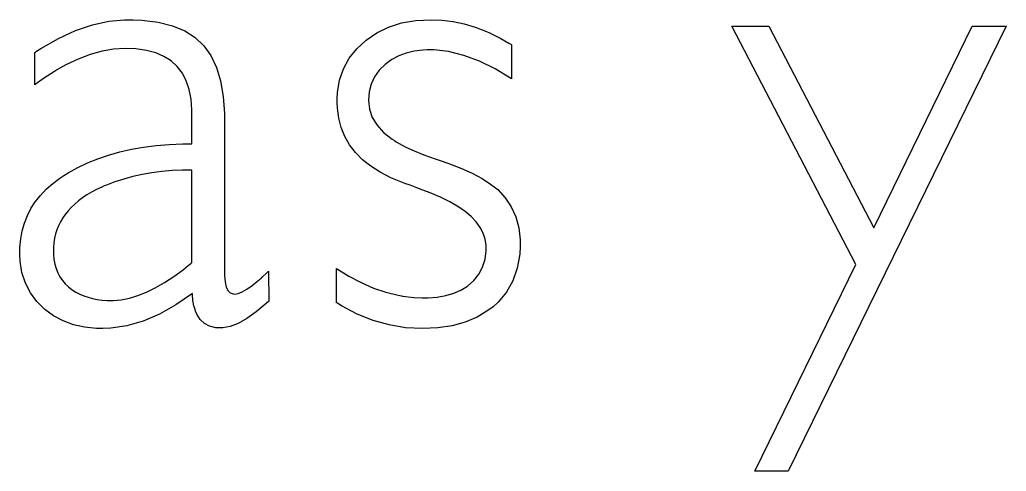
# Model space of a CAD drawing. Header units: millimetres. Extents: x 2232 to 85269, y -3593 to 5869.
# Drawn here: x 55416.51 to 55435.89, y -1559.26 to -1550.39 of the extents above; entities that cross this region are included whole.
import ezdxf

# ---------------------------------------------------------------- set-up
doc = ezdxf.new("R2010")
doc.units = ezdxf.units.MM
doc.layers.add('Standart', color=7, linetype='Continuous')

msp = doc.modelspace()

# ---------------------------------------------------------------- linework, layer by layer
at = {"layer": 'Standart', "color": 159, "linetype": 'Continuous', "lineweight": -3}
for points in [[(55417.938, -1550.492), (55418.259, -1550.421)], [(55418.259, -1550.421), (55418.572, -1550.391)], [(55418.572, -1550.391), (55418.741, -1550.392)], [(55418.741, -1550.392), (55418.913, -1550.4)], [(55418.913, -1550.4), (55419.23, -1550.439)], [(55419.23, -1550.439), (55419.51, -1550.508)], [(55423.757, -1550.534), (55424.012, -1550.454)], [(55424.012, -1550.454), (55424.29, -1550.406)], [(55424.29, -1550.406), (55424.591, -1550.39)], [(55424.591, -1550.39), (55424.806, -1550.4)], [(55424.806, -1550.4), (55425.023, -1550.427)], [(55425.023, -1550.427), (55425.241, -1550.474)], [(55425.241, -1550.474), (55425.46, -1550.539)], [(55417.273, -1550.759), (55417.61, -1550.605)], [(55417.61, -1550.605), (55417.938, -1550.492)], [(55419.51, -1550.508), (55419.753, -1550.609)], [(55419.753, -1550.609), (55419.959, -1550.739)], [(55423.314, -1550.789), (55423.524, -1550.645)], [(55423.524, -1550.645), (55423.757, -1550.534)], [(55425.46, -1550.539), (55425.681, -1550.623)], [(55425.681, -1550.623), (55425.737, -1550.647)], [(55425.737, -1550.647), (55425.758, -1550.657)], [(55425.758, -1550.657), (55425.768, -1550.661)], [(55425.768, -1550.661), (55425.806, -1550.679)], [(55432.937, -1555.201), (55430.5, -1550.516)], [(55430.5, -1550.516), (55431.225, -1550.516)], [(55431.225, -1550.516), (55433.29, -1554.476)], [(55435.89, -1550.516), (55431.609, -1559.262)], [(55433.29, -1554.476), (55435.223, -1550.516)], [(55435.223, -1550.516), (55435.89, -1550.516)], [(55416.929, -1550.955), (55417.273, -1550.759)], [(55419.959, -1550.739), (55420.128, -1550.9)], [(55423.131, -1550.959), (55423.314, -1550.789)], [(55425.806, -1550.679), (55425.96, -1550.758)], [(55425.96, -1550.758), (55426.118, -1550.849)], [(55426.118, -1550.849), (55426.158, -1550.873)], [(55416.808, -1551.033), (55416.82, -1551.025)], [(55416.808, -1551.034), (55416.808, -1551.033)], [(55416.808, -1551.057), (55416.808, -1551.034)], [(55416.808, -1551.103), (55416.808, -1551.057)], [(55416.82, -1551.025), (55416.842, -1551.011)], [(55416.842, -1551.011), (55416.929, -1550.955)], [(55418.128, -1551.009), (55417.896, -1551.073)], [(55418.356, -1550.97), (55418.128, -1551.009)], [(55418.58, -1550.956), (55418.356, -1550.97)], [(55418.795, -1550.965), (55418.58, -1550.956)], [(55418.999, -1550.994), (55418.795, -1550.965)], [(55419.183, -1551.043), (55418.999, -1550.994)], [(55419.345, -1551.112), (55419.183, -1551.043)], [(55420.128, -1550.9), (55420.266, -1551.096)], [(55422.984, -1551.148), (55423.131, -1550.959)], [(55424.104, -1551.045), (55423.957, -1551.101)], [(55424.261, -1551.007), (55424.104, -1551.045)], [(55424.429, -1550.986), (55424.261, -1551.007)], [(55424.517, -1550.982), (55424.429, -1550.986)], [(55424.57, -1550.982), (55424.517, -1550.982)], [(55424.643, -1550.984), (55424.57, -1550.982)], [(55424.936, -1551.017), (55424.643, -1550.984)], [(55425.235, -1551.09), (55424.936, -1551.017)], [(55426.158, -1550.873), (55426.171, -1550.882)], [(55426.171, -1550.882), (55426.171, -1550.889)], [(55426.171, -1550.889), (55426.171, -1550.925)], [(55426.171, -1550.925), (55426.171, -1550.985)], [(55426.171, -1550.985), (55426.171, -1551.153)], [(55416.808, -1551.168), (55416.808, -1551.103)], [(55416.808, -1551.495), (55416.808, -1551.168)], [(55417.66, -1551.163), (55417.419, -1551.278)], [(55417.896, -1551.073), (55417.66, -1551.163)], [(55419.486, -1551.201), (55419.345, -1551.112)], [(55419.606, -1551.311), (55419.486, -1551.201)], [(55420.266, -1551.096), (55420.375, -1551.327)], [(55422.872, -1551.354), (55422.984, -1551.148)], [(55423.82, -1551.175), (55423.689, -1551.269)], [(55423.957, -1551.101), (55423.82, -1551.175)], [(55425.541, -1551.203), (55425.235, -1551.09)], [(55425.853, -1551.356), (55425.541, -1551.203)], [(55426.171, -1551.153), (55426.171, -1551.337)], [(55417.172, -1551.419), (55417, -1551.532)], [(55417.254, -1551.37), (55417.172, -1551.419)], [(55417.298, -1551.344), (55417.254, -1551.37)], [(55417.419, -1551.278), (55417.298, -1551.344)], [(55419.706, -1551.44), (55419.606, -1551.311)], [(55419.784, -1551.59), (55419.706, -1551.44)], [(55420.375, -1551.327), (55420.457, -1551.594)], [(55422.795, -1551.577), (55422.872, -1551.354)], [(55423.571, -1551.384), (55423.48, -1551.513)], [(55423.689, -1551.269), (55423.571, -1551.384)], [(55426.171, -1551.549), (55425.853, -1551.356)], [(55426.171, -1551.337), (55426.171, -1551.42)], [(55426.171, -1551.42), (55426.171, -1551.487)], [(55416.808, -1551.566), (55416.808, -1551.495)], [(55416.808, -1551.622), (55416.808, -1551.566)], [(55416.808, -1551.658), (55416.808, -1551.622)], [(55417, -1551.532), (55416.816, -1551.662)], [(55419.841, -1551.761), (55419.784, -1551.59)], [(55420.457, -1551.594), (55420.509, -1551.896)], [(55422.754, -1551.819), (55422.795, -1551.577)], [(55423.48, -1551.513), (55423.414, -1551.654)], [(55426.171, -1551.487), (55426.171, -1551.532)], [(55426.171, -1551.532), (55426.171, -1551.549)], [(55416.808, -1551.667), (55416.808, -1551.658)], [(55416.816, -1551.662), (55416.808, -1551.668)], [(55416.808, -1551.668), (55416.808, -1551.667)], [(55419.877, -1551.951), (55419.841, -1551.761)], [(55422.746, -1551.946), (55422.754, -1551.819)], [(55423.375, -1551.809), (55423.362, -1551.977)], [(55423.414, -1551.654), (55423.375, -1551.809)], [(55419.892, -1552.161), (55419.877, -1551.951)], [(55420.509, -1551.896), (55420.534, -1552.235)], [(55422.746, -1551.979), (55422.746, -1551.946)], [(55422.746, -1552.025), (55422.746, -1551.979)], [(55422.751, -1552.127), (55422.746, -1552.025)], [(55423.362, -1551.977), (55423.381, -1552.149)], [(55419.893, -1552.21), (55419.892, -1552.161)], [(55419.893, -1552.211), (55419.893, -1552.21)], [(55419.893, -1552.219), (55419.893, -1552.211)], [(55419.893, -1552.252), (55419.893, -1552.219)], [(55422.777, -1552.324), (55422.751, -1552.127)], [(55423.381, -1552.149), (55423.437, -1552.311)], [(55419.893, -1552.306), (55419.893, -1552.252)], [(55419.893, -1552.454), (55419.893, -1552.306)], [(55420.534, -1552.235), (55420.535, -1552.325)], [(55420.535, -1552.325), (55420.536, -1552.348)], [(55420.536, -1552.348), (55420.536, -1552.361)], [(55420.536, -1552.361), (55420.536, -1552.368)], [(55420.536, -1552.368), (55420.536, -1552.406)], [(55420.536, -1552.406), (55420.536, -1552.477)], [(55422.826, -1552.51), (55422.777, -1552.324)], [(55423.437, -1552.311), (55423.53, -1552.462)], [(55419.893, -1552.618), (55419.893, -1552.454)], [(55420.536, -1552.477), (55420.536, -1552.575)], [(55420.536, -1552.575), (55420.536, -1552.699)], [(55422.898, -1552.684), (55422.826, -1552.51)], [(55423.53, -1552.462), (55423.66, -1552.604)], [(55423.66, -1552.604), (55423.827, -1552.735)], [(55419.893, -1552.756), (55419.893, -1552.618)], [(55419.893, -1552.802), (55419.893, -1552.756)], [(55419.893, -1552.825), (55419.893, -1552.802)], [(55420.536, -1552.699), (55420.536, -1552.844)], [(55422.992, -1552.847), (55422.898, -1552.684)], [(55423.827, -1552.735), (55423.875, -1552.766)], [(55423.875, -1552.766), (55423.909, -1552.788)], [(55423.909, -1552.788), (55423.965, -1552.822)], [(55418.257, -1553.05), (55418.477, -1552.988)], [(55418.477, -1552.988), (55418.706, -1552.936)], [(55418.706, -1552.936), (55418.945, -1552.894)], [(55418.945, -1552.894), (55419.192, -1552.862)], [(55419.192, -1552.862), (55419.449, -1552.841)], [(55419.449, -1552.841), (55419.715, -1552.829)], [(55419.715, -1552.829), (55419.851, -1552.827)], [(55419.851, -1552.827), (55419.885, -1552.827)], [(55419.885, -1552.827), (55419.893, -1552.827)], [(55419.893, -1552.827), (55419.893, -1552.825)], [(55420.536, -1552.844), (55420.536, -1553.007)], [(55423.108, -1552.999), (55422.992, -1552.847)], [(55423.247, -1553.14), (55423.108, -1552.999)], [(55423.965, -1552.822), (55424.099, -1552.892)], [(55424.099, -1552.892), (55424.261, -1552.966)], [(55424.261, -1552.966), (55424.451, -1553.043)], [(55417.843, -1553.203), (55418.045, -1553.121)], [(55418.045, -1553.121), (55418.257, -1553.05)], [(55420.536, -1553.007), (55420.536, -1553.376)], [(55423.409, -1553.269), (55423.247, -1553.14)], [(55424.451, -1553.043), (55424.669, -1553.123)], [(55424.669, -1553.123), (55424.788, -1553.165)], [(55424.788, -1553.165), (55424.921, -1553.211)], [(55417.465, -1553.398), (55417.65, -1553.296)], [(55417.65, -1553.296), (55417.843, -1553.203)], [(55419.302, -1553.374), (55419.107, -1553.399)], [(55419.504, -1553.356), (55419.302, -1553.374)], [(55419.711, -1553.346), (55419.504, -1553.356)], [(55419.817, -1553.344), (55419.711, -1553.346)], [(55419.87, -1553.343), (55419.817, -1553.344)], [(55419.893, -1553.343), (55419.87, -1553.343)], [(55419.893, -1553.345), (55419.893, -1553.343)], [(55419.893, -1553.353), (55419.893, -1553.345)], [(55419.893, -1553.369), (55419.893, -1553.353)], [(55419.893, -1553.392), (55419.893, -1553.369)], [(55420.536, -1553.376), (55420.536, -1553.778)], [(55423.593, -1553.387), (55423.409, -1553.269)], [(55424.921, -1553.211), (55425.175, -1553.308)], [(55425.175, -1553.308), (55425.4, -1553.408)], [(55417.159, -1553.609), (55417.301, -1553.503)], [(55417.301, -1553.503), (55417.377, -1553.452)], [(55417.377, -1553.452), (55417.465, -1553.398)], [(55418.381, -1553.576), (55418.214, -1553.639)], [(55418.554, -1553.521), (55418.381, -1553.576)], [(55418.733, -1553.473), (55418.554, -1553.521)], [(55418.917, -1553.432), (55418.733, -1553.473)], [(55419.107, -1553.399), (55418.917, -1553.432)], [(55419.893, -1553.422), (55419.893, -1553.392)], [(55419.893, -1553.457), (55419.893, -1553.422)], [(55419.893, -1553.498), (55419.893, -1553.457)], [(55419.893, -1553.596), (55419.893, -1553.498)], [(55423.8, -1553.494), (55423.593, -1553.387)], [(55424.03, -1553.589), (55423.8, -1553.494)], [(55425.4, -1553.408), (55425.596, -1553.511)], [(55425.596, -1553.511), (55425.762, -1553.618)], [(55416.918, -1553.842), (55417.031, -1553.722)], [(55417.031, -1553.722), (55417.159, -1553.609)], [(55418.018, -1553.728), (55417.921, -1553.78)], [(55418.122, -1553.679), (55418.018, -1553.728)], [(55418.173, -1553.656), (55418.122, -1553.679)], [(55418.214, -1553.639), (55418.173, -1553.656)], [(55419.893, -1553.712), (55419.893, -1553.596)], [(55419.893, -1553.84), (55419.893, -1553.712)], [(55424.042, -1553.593), (55424.03, -1553.589)], [(55424.074, -1553.605), (55424.042, -1553.593)], [(55424.179, -1553.644), (55424.074, -1553.605)], [(55424.31, -1553.693), (55424.179, -1553.644)], [(55424.429, -1553.737), (55424.31, -1553.693)], [(55424.472, -1553.753), (55424.429, -1553.737)], [(55424.497, -1553.763), (55424.472, -1553.753)], [(55424.502, -1553.764), (55424.497, -1553.763)], [(55424.503, -1553.765), (55424.502, -1553.764)], [(55424.521, -1553.771), (55424.503, -1553.765)], [(55424.575, -1553.792), (55424.521, -1553.771)], [(55425.762, -1553.618), (55425.9, -1553.727)], [(55425.9, -1553.727), (55426.05, -1553.888)], [(55416.732, -1554.101), (55416.818, -1553.968)], [(55416.818, -1553.968), (55416.918, -1553.842)], [(55417.665, -1553.95), (55417.591, -1554.012)], [(55417.744, -1553.891), (55417.665, -1553.95)], [(55417.83, -1553.834), (55417.744, -1553.891)], [(55417.921, -1553.78), (55417.83, -1553.834)], [(55419.893, -1553.98), (55419.893, -1553.84)], [(55420.536, -1553.778), (55420.536, -1554.186)], [(55424.777, -1553.877), (55424.575, -1553.792)], [(55424.959, -1553.966), (55424.777, -1553.877)], [(55425.12, -1554.06), (55424.959, -1553.966)], [(55426.05, -1553.888), (55426.168, -1554.067)], [(55416.661, -1554.24), (55416.732, -1554.101)], [(55417.462, -1554.144), (55417.406, -1554.214)], [(55417.524, -1554.077), (55417.462, -1554.144)], [(55417.591, -1554.012), (55417.524, -1554.077)], [(55419.893, -1554.125), (55419.893, -1553.98)], [(55419.893, -1554.423), (55419.893, -1554.125)], [(55425.261, -1554.157), (55425.12, -1554.06)], [(55425.381, -1554.258), (55425.261, -1554.157)], [(55426.168, -1554.067), (55426.256, -1554.264)], [(55416.603, -1554.386), (55416.661, -1554.24)], [(55417.356, -1554.286), (55417.313, -1554.361)], [(55417.406, -1554.214), (55417.356, -1554.286)], [(55420.536, -1554.186), (55420.536, -1554.576)], [(55425.48, -1554.363), (55425.381, -1554.258)], [(55426.256, -1554.264), (55426.313, -1554.48)], [(55416.53, -1554.698), (55416.559, -1554.539)], [(55416.559, -1554.539), (55416.603, -1554.386)], [(55417.243, -1554.518), (55417.217, -1554.6)], [(55417.275, -1554.438), (55417.243, -1554.518)], [(55417.313, -1554.361), (55417.275, -1554.438)], [(55419.893, -1554.567), (55419.893, -1554.423)], [(55425.559, -1554.473), (55425.48, -1554.363)], [(55425.618, -1554.586), (55425.559, -1554.473)], [(55426.313, -1554.48), (55426.339, -1554.715)], [(55416.514, -1554.863), (55416.53, -1554.698)], [(55417.197, -1554.685), (55417.183, -1554.773)], [(55417.217, -1554.6), (55417.197, -1554.685)], [(55419.893, -1554.703), (55419.893, -1554.567)], [(55419.893, -1554.829), (55419.893, -1554.703)], [(55420.536, -1554.576), (55420.536, -1554.755)], [(55425.655, -1554.704), (55425.618, -1554.586)], [(55425.673, -1554.826), (55425.655, -1554.704)], [(55426.339, -1554.715), (55426.34, -1554.848)], [(55416.512, -1554.949), (55416.514, -1554.863)], [(55417.175, -1554.863), (55417.173, -1554.909)], [(55417.173, -1554.909), (55417.173, -1554.932)], [(55417.173, -1554.932), (55417.173, -1554.95)], [(55417.183, -1554.773), (55417.175, -1554.863)], [(55419.893, -1554.939), (55419.893, -1554.829)], [(55420.536, -1554.755), (55420.536, -1554.919)], [(55420.536, -1554.919), (55420.536, -1555.065)], [(55425.651, -1555.098), (55425.672, -1554.928)], [(55425.672, -1554.928), (55425.674, -1554.882)], [(55425.674, -1554.882), (55425.673, -1554.826)], [(55426.34, -1554.848), (55426.332, -1554.995)], [(55416.512, -1555.016), (55416.512, -1554.949)], [(55416.519, -1555.135), (55416.512, -1555.016)], [(55417.173, -1554.95), (55417.174, -1555.001)], [(55417.174, -1555.001), (55417.183, -1555.098)], [(55417.183, -1555.098), (55417.2, -1555.191)], [(55419.893, -1555.032), (55419.893, -1554.939)], [(55419.893, -1555.07), (55419.893, -1555.032)], [(55419.893, -1555.102), (55419.893, -1555.07)], [(55419.893, -1555.128), (55419.893, -1555.102)], [(55419.893, -1555.147), (55419.893, -1555.128)], [(55420.536, -1555.065), (55420.536, -1555.189)], [(55425.604, -1555.253), (55425.651, -1555.098)], [(55426.332, -1554.995), (55426.285, -1555.27)], [(55416.555, -1555.36), (55416.519, -1555.135)], [(55417.2, -1555.191), (55417.225, -1555.279)], [(55417.225, -1555.279), (55417.258, -1555.361)], [(55419.538, -1555.434), (55419.727, -1555.296)], [(55419.727, -1555.296), (55419.823, -1555.22)], [(55419.823, -1555.22), (55419.872, -1555.18)], [(55419.872, -1555.18), (55419.884, -1555.17)], [(55419.884, -1555.17), (55419.89, -1555.165)], [(55419.89, -1555.165), (55419.893, -1555.163)], [(55419.893, -1555.159), (55419.893, -1555.147)], [(55419.893, -1555.163), (55419.893, -1555.159)], [(55419.893, -1555.163), (55419.893, -1555.163)], [(55419.893, -1555.163), (55419.893, -1555.163)], [(55419.893, -1555.163), (55419.893, -1555.163)], [(55420.536, -1555.189), (55420.536, -1555.289)], [(55420.536, -1555.289), (55420.536, -1555.361)], [(55422.733, -1555.276), (55422.974, -1555.428)], [(55422.733, -1555.278), (55422.733, -1555.276)], [(55422.733, -1555.276), (55422.733, -1555.276)], [(55422.733, -1555.276), (55422.733, -1555.276)], [(55422.733, -1555.305), (55422.733, -1555.278)], [(55422.733, -1555.359), (55422.733, -1555.305)], [(55425.531, -1555.392), (55425.604, -1555.253)], [(55426.285, -1555.27), (55426.199, -1555.519)], [(55430.954, -1559.262), (55432.937, -1555.201)], [(55416.622, -1555.568), (55416.555, -1555.36)], [(55417.258, -1555.361), (55417.299, -1555.439)], [(55417.299, -1555.439), (55417.349, -1555.511)], [(55417.349, -1555.511), (55417.406, -1555.578)], [(55419.354, -1555.555), (55419.538, -1555.434)], [(55420.536, -1555.361), (55420.536, -1555.401)], [(55420.536, -1555.401), (55420.536, -1555.414)], [(55420.536, -1555.414), (55420.544, -1555.542)], [(55421.189, -1555.52), (55421.252, -1555.465)], [(55421.252, -1555.465), (55421.266, -1555.453)], [(55421.266, -1555.452), (55421.267, -1555.451)], [(55421.266, -1555.453), (55421.266, -1555.452)], [(55421.267, -1555.451), (55421.286, -1555.434)], [(55421.286, -1555.434), (55421.353, -1555.374)], [(55421.353, -1555.374), (55421.383, -1555.347)], [(55421.383, -1555.347), (55421.398, -1555.333)], [(55421.398, -1555.333), (55421.398, -1555.339)], [(55421.398, -1555.339), (55421.398, -1555.368)], [(55421.398, -1555.368), (55421.399, -1555.417)], [(55421.399, -1555.417), (55421.4, -1555.481)], [(55421.4, -1555.481), (55421.403, -1555.782)], [(55422.733, -1555.433), (55422.733, -1555.359)], [(55422.733, -1555.613), (55422.733, -1555.433)], [(55422.974, -1555.428), (55423.216, -1555.556)], [(55425.308, -1555.623), (55425.432, -1555.516)], [(55425.432, -1555.516), (55425.531, -1555.392)], [(55416.72, -1555.757), (55416.622, -1555.568)], [(55417.406, -1555.578), (55417.472, -1555.64)], [(55417.472, -1555.64), (55417.542, -1555.695)], [(55417.542, -1555.695), (55417.614, -1555.74)], [(55419, -1555.743), (55419.174, -1555.658)], [(55419.174, -1555.658), (55419.354, -1555.555)], [(55420.544, -1555.542), (55420.569, -1555.644)], [(55420.569, -1555.644), (55420.606, -1555.718)], [(55420.882, -1555.739), (55420.972, -1555.687)], [(55420.972, -1555.687), (55421.074, -1555.615)], [(55421.074, -1555.615), (55421.189, -1555.52)], [(55422.733, -1555.794), (55422.733, -1555.613)], [(55423.216, -1555.556), (55423.459, -1555.662)], [(55423.459, -1555.662), (55423.703, -1555.744)], [(55425.037, -1555.765), (55425.179, -1555.702)], [(55425.179, -1555.702), (55425.308, -1555.623)], [(55426.199, -1555.519), (55426.073, -1555.742)], [(55416.848, -1555.929), (55416.72, -1555.757)], [(55417.614, -1555.74), (55417.689, -1555.78)], [(55417.689, -1555.78), (55417.769, -1555.815)], [(55417.769, -1555.815), (55417.853, -1555.844)], [(55417.853, -1555.844), (55417.941, -1555.867)], [(55417.941, -1555.867), (55418.034, -1555.885)], [(55418.034, -1555.885), (55418.131, -1555.898)], [(55418.131, -1555.898), (55418.232, -1555.904)], [(55418.232, -1555.904), (55418.284, -1555.906)], [(55418.284, -1555.906), (55418.312, -1555.906)], [(55418.312, -1555.906), (55418.35, -1555.905)], [(55418.35, -1555.905), (55418.505, -1555.891)], [(55418.505, -1555.891), (55418.665, -1555.859)], [(55418.665, -1555.859), (55418.83, -1555.81)], [(55418.83, -1555.81), (55419, -1555.743)], [(55419.906, -1555.767), (55419.579, -1555.994)], [(55419.906, -1555.794), (55419.906, -1555.767)], [(55419.906, -1555.767), (55419.906, -1555.767)], [(55419.906, -1555.767), (55419.906, -1555.767)], [(55419.906, -1555.767), (55419.906, -1555.767)], [(55419.914, -1555.909), (55419.906, -1555.794)], [(55420.606, -1555.718), (55420.647, -1555.757)], [(55420.647, -1555.757), (55420.705, -1555.777)], [(55420.705, -1555.777), (55420.741, -1555.78)], [(55420.741, -1555.78), (55420.805, -1555.77)], [(55420.805, -1555.77), (55420.882, -1555.739)], [(55421.403, -1555.782), (55421.404, -1555.844)], [(55421.404, -1555.844), (55421.404, -1555.89)], [(55421.404, -1555.89), (55421.405, -1555.915)], [(55422.733, -1555.867), (55422.733, -1555.794)], [(55422.733, -1555.921), (55422.733, -1555.867)], [(55423.703, -1555.744), (55423.948, -1555.803)], [(55423.948, -1555.803), (55424.009, -1555.815)], [(55424.009, -1555.815), (55424.033, -1555.819)], [(55424.033, -1555.819), (55424.044, -1555.82)], [(55424.044, -1555.82), (55424.086, -1555.827)], [(55424.086, -1555.827), (55424.253, -1555.846)], [(55424.253, -1555.846), (55424.417, -1555.855)], [(55424.417, -1555.855), (55424.458, -1555.855)], [(55424.458, -1555.855), (55424.487, -1555.855)], [(55424.487, -1555.855), (55424.534, -1555.854)], [(55424.534, -1555.854), (55424.714, -1555.841)], [(55424.714, -1555.841), (55424.882, -1555.811)], [(55424.882, -1555.811), (55425.037, -1555.765)], [(55426.073, -1555.742), (55425.907, -1555.94)], [(55417.005, -1556.081), (55416.848, -1555.929)], [(55417.176, -1556.208), (55417.005, -1556.081)], [(55419.579, -1555.994), (55419.255, -1556.175)], [(55419.934, -1556.014), (55419.914, -1555.909)], [(55419.948, -1556.063), (55419.934, -1556.014)], [(55419.955, -1556.086), (55419.948, -1556.063)], [(55419.965, -1556.118), (55419.955, -1556.086)], [(55421.352, -1555.967), (55421.157, -1556.131)], [(55421.402, -1555.92), (55421.352, -1555.967)], [(55421.405, -1555.915), (55421.402, -1555.92)], [(55422.733, -1555.948), (55422.733, -1555.921)], [(55422.733, -1555.95), (55422.733, -1555.948)], [(55422.739, -1555.954), (55422.733, -1555.95)], [(55422.758, -1555.966), (55422.739, -1555.954)], [(55422.834, -1556.012), (55422.758, -1555.966)], [(55423.14, -1556.173), (55422.834, -1556.012)], [(55425.809, -1556.029), (55425.708, -1556.106)], [(55425.907, -1555.94), (55425.809, -1556.029)], [(55417.362, -1556.309), (55417.176, -1556.208)], [(55419.255, -1556.175), (55418.934, -1556.313)], [(55419.99, -1556.178), (55419.965, -1556.118)], [(55420.055, -1556.281), (55419.99, -1556.178)], [(55420.138, -1556.359), (55420.055, -1556.281)], [(55420.975, -1556.261), (55420.805, -1556.357)], [(55421.157, -1556.131), (55420.975, -1556.261)], [(55423.452, -1556.299), (55423.14, -1556.173)], [(55425.496, -1556.233), (55425.261, -1556.333)], [(55425.708, -1556.106), (55425.496, -1556.233)], [(55417.565, -1556.384), (55417.362, -1556.309)], [(55417.783, -1556.434), (55417.565, -1556.384)], [(55418.017, -1556.457), (55417.783, -1556.434)], [(55418.144, -1556.46), (55418.017, -1556.457)], [(55418.301, -1556.453), (55418.144, -1556.46)], [(55418.616, -1556.405), (55418.301, -1556.453)], [(55418.934, -1556.313), (55418.616, -1556.405)], [(55420.241, -1556.412), (55420.138, -1556.359)], [(55420.363, -1556.442), (55420.241, -1556.412)], [(55420.501, -1556.446), (55420.363, -1556.442)], [(55420.647, -1556.418), (55420.501, -1556.446)], [(55420.805, -1556.357), (55420.647, -1556.418)], [(55423.77, -1556.388), (55423.452, -1556.299)], [(55424.092, -1556.442), (55423.77, -1556.388)], [(55424.42, -1556.46), (55424.092, -1556.442)], [(55424.723, -1556.446), (55424.42, -1556.46)], [(55425.003, -1556.403), (55424.723, -1556.446)], [(55425.261, -1556.333), (55425.003, -1556.403)], [(55431.609, -1559.262), (55430.954, -1559.262)]]:
    msp.add_lwpolyline(points, dxfattribs=at)

doc.saveas('drawing.dxf')
